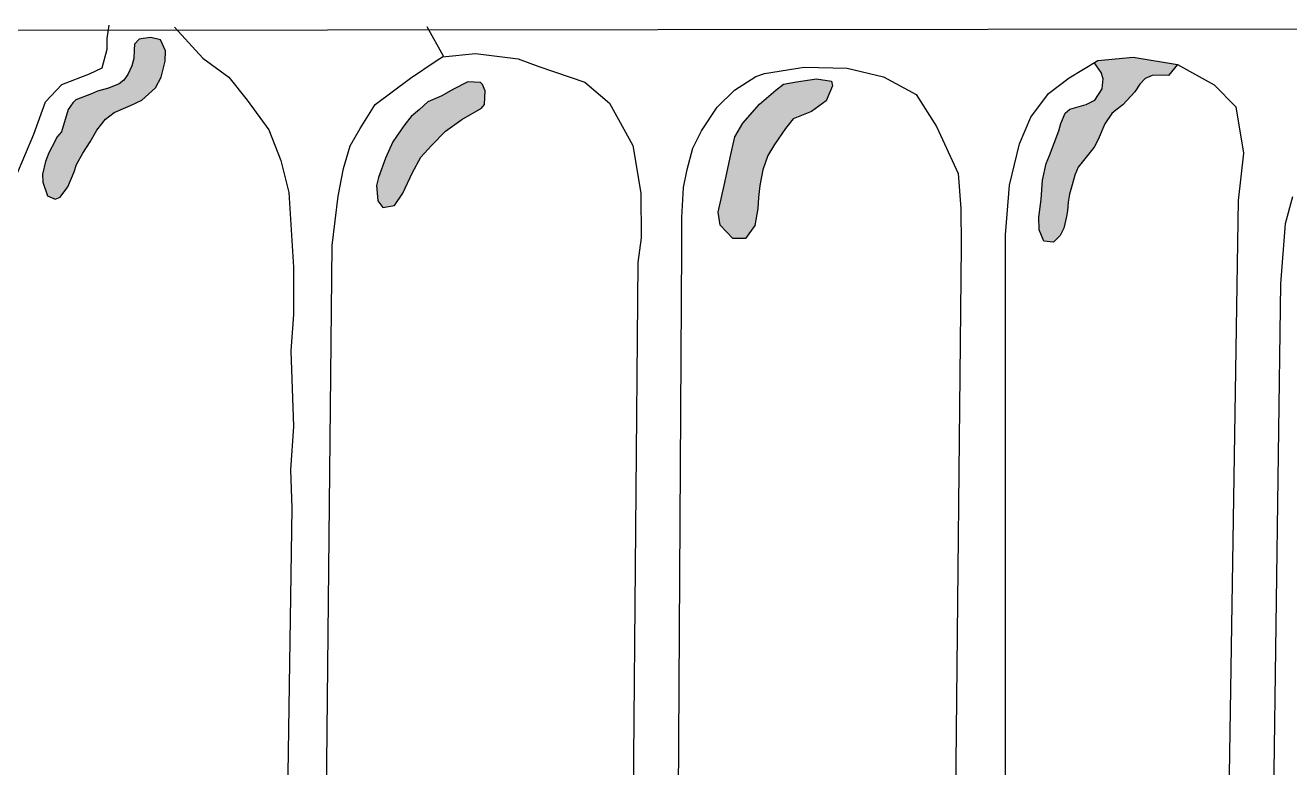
# Model space of a CAD drawing. Header units: millimetres. Extents: x 245 to 515, y 87 to 339.
# Drawn here: x 390.649 to 392.61, y 230.665 to 231.817 of the extents above; entities that cross this region are included whole.
import ezdxf

# ---------------------------------------------------------------- set-up
doc = ezdxf.new("R2010")
doc.units = ezdxf.units.MM
doc.layers.add('çziigi', color=10, linetype='Continuous')

msp = doc.modelspace()

# ---------------------------------------------------------------- hatches: boundary and pattern name
at = {"layer": 'çziigi'}
h = msp.add_hatch(color=256, dxfattribs=at)
h.dxf.hatch_style = 1
h.paths.add_polyline_path([(390.8657, 231.762), (390.8661, 231.7777), (390.8584, 231.7947), (390.8435, 231.7986), (390.8316, 231.7969), (390.8251, 231.796), (390.8179, 231.7884), (390.8175, 231.7794), (390.8171, 231.7658), (390.8141, 231.7547), (390.8077, 231.7411), (390.8013, 231.7322), (390.7941, 231.7266), (390.7775, 231.7198), (390.7608, 231.7151), (390.7515, 231.7113), (390.7272, 231.7019), (390.7225, 231.6973), (390.7153, 231.6866), (390.7046, 231.6521), (390.6973, 231.6436), (390.6944, 231.6372), (390.685, 231.6197), (390.6799, 231.6061), (390.6752, 231.5865), (390.676, 231.5742), (390.6828, 231.5527), (390.6948, 231.5476), (390.7029, 231.5506), (390.7144, 231.5668), (390.7242, 231.5902), (390.728, 231.6013), (390.7378, 231.6191), (390.7493, 231.6366), (390.7595, 231.6549), (390.7732, 231.6719), (390.7864, 231.6822), (390.8119, 231.6932), (390.8294, 231.7013), (390.8503, 231.7202), (390.8593, 231.7368)])
h.paths.add_polyline_path([(391.3254, 231.6713), (391.3561, 231.6887), (391.361, 231.6943), (391.3617, 231.7159), (391.3575, 231.7257), (391.3547, 231.7285), (391.3352, 231.7299), (391.3115, 231.718), (391.2947, 231.7082), (391.2731, 231.6985), (391.2598, 231.6866), (391.2472, 231.6761), (391.2375, 231.6636), (391.2298, 231.6531), (391.2186, 231.6364), (391.2074, 231.6113), (391.1963, 231.5813), (391.1935, 231.5687), (391.1956, 231.545), (391.2032, 231.5345), (391.2214, 231.538), (391.234, 231.5569), (391.2493, 231.5889), (391.2619, 231.6127), (391.2786, 231.6308), (391.3003, 231.6531)])
h = msp.add_hatch(color=256, dxfattribs=at)
h.dxf.hatch_style = 1
h.paths.add_polyline_path([(392.4358, 231.7565), (392.3671, 231.7679), (392.312, 231.7629), (392.3063, 231.7594), (392.3135, 231.7492), (392.3172, 231.7444), (392.3205, 231.7346), (392.319, 231.719), (392.3074, 231.7012), (392.2942, 231.6944), (392.2688, 231.6874), (392.2612, 231.681), (392.2548, 231.6651), (392.2517, 231.6538), (392.237, 231.6152), (392.2321, 231.603), (392.2263, 231.577), (392.2242, 231.5473), (392.2205, 231.5195), (392.2211, 231.5), (392.2285, 231.4825), (392.2431, 231.481), (392.2539, 231.4911), (392.2591, 231.5027), (392.2636, 231.5207), (392.2652, 231.5293), (392.2661, 231.5427), (392.2682, 231.5556), (392.2722, 231.5696), (392.2765, 231.5846), (392.2814, 231.5975), (392.3065, 231.6284), (392.3126, 231.6403), (392.323, 231.6645), (392.334, 231.6804), (392.3398, 231.6856), (392.3508, 231.6942), (392.3692, 231.7141), (392.3774, 231.726), (392.3857, 231.7348), (392.3964, 231.7397), (392.4126, 231.74), (392.4215, 231.7397)])
h.paths.add_polyline_path([(391.8907, 231.7003), (391.9008, 231.7236), (391.8992, 231.7306), (391.8759, 231.7345), (391.8448, 231.7298), (391.8245, 231.7259), (391.8128, 231.7166), (391.7872, 231.6948), (391.7615, 231.6653), (391.749, 231.6443), (391.742, 231.6124), (391.7335, 231.5735), (391.7234, 231.5276), (391.7265, 231.5074), (391.7459, 231.4864), (391.7654, 231.4864), (391.7802, 231.5067), (391.7848, 231.5331), (391.7856, 231.5502), (391.7879, 231.5689), (391.7926, 231.593), (391.8004, 231.6155), (391.8105, 231.6326), (391.8276, 231.6575), (391.8393, 231.6723), (391.8681, 231.6839)])

# ---------------------------------------------------------------- linework, layer by layer
for p, q in [((390.7754, 231.7968), (390.7787, 231.8175)), ((390.1576, 231.8095), (392.6571, 231.8119)), ((390.8316, 231.7969), (390.8251, 231.796)), ((390.8435, 231.7986), (390.8316, 231.7969)), ((390.8584, 231.7947), (390.8435, 231.7986)), ((390.88, 231.8144), (390.9239, 231.7664)), ((391.297, 231.7694), (391.272, 231.8152)), ((390.7677, 231.7516), (390.7754, 231.7805)), ((390.7754, 231.7805), (390.7754, 231.7968)), ((390.8175, 231.7794), (390.8171, 231.7658)), ((390.8179, 231.7884), (390.8175, 231.7794)), ((390.8251, 231.796), (390.8179, 231.7884)), ((390.8661, 231.7777), (390.8584, 231.7947)), ((390.8657, 231.762), (390.8661, 231.7777)), ((390.8171, 231.7658), (390.8141, 231.7547)), ((390.8593, 231.7368), (390.8657, 231.762)), ((390.9239, 231.7664), (390.9645, 231.7369)), ((391.2463, 231.7354), (391.2859, 231.7625)), ((391.2859, 231.7625), (391.297, 231.7694)), ((391.2956, 231.7687), (391.347, 231.7736)), ((391.347, 231.7736), (391.413, 231.7653)), ((391.413, 231.7653), (391.4449, 231.7535)), ((392.2676, 231.7358), (392.312, 231.7629)), ((392.3135, 231.7492), (392.3062, 231.7596)), ((392.312, 231.7629), (392.3671, 231.7679)), ((392.3671, 231.7679), (392.4358, 231.7565)), ((390.7051, 231.7257), (390.7484, 231.742)), ((390.7484, 231.742), (390.7677, 231.7516)), ((390.8077, 231.7411), (390.8013, 231.7322)), ((390.8141, 231.7547), (390.8077, 231.7411)), ((391.4449, 231.7535), (391.5165, 231.7292)), ((391.7484, 231.717), (391.7818, 231.7381)), ((391.7818, 231.7381), (391.7952, 231.7426)), ((391.7952, 231.7426), (391.8567, 231.7524)), ((391.8567, 231.7524), (391.9232, 231.751)), ((391.9232, 231.751), (391.9798, 231.7376)), ((392.3172, 231.7444), (392.3135, 231.7492)), ((392.3205, 231.7346), (392.3172, 231.7444)), ((392.3964, 231.7397), (392.3857, 231.7348)), ((392.4126, 231.74), (392.3964, 231.7397)), ((392.4215, 231.7397), (392.4126, 231.74)), ((392.4358, 231.7565), (392.4215, 231.7397)), ((392.4358, 231.7565), (392.4923, 231.725)), ((390.6801, 231.6988), (390.7051, 231.7257)), ((390.7775, 231.7198), (390.7608, 231.7151)), ((390.7941, 231.7266), (390.7775, 231.7198)), ((390.8013, 231.7322), (390.7941, 231.7266)), ((390.8294, 231.7013), (390.8503, 231.7202)), ((390.8503, 231.7202), (390.8593, 231.7368)), ((390.9645, 231.7369), (390.9926, 231.7012)), ((391.1914, 231.6943), (391.2463, 231.7354)), ((391.3352, 231.7299), (391.3115, 231.718)), ((391.3547, 231.7285), (391.3352, 231.7299)), ((391.3575, 231.7257), (391.3547, 231.7285)), ((391.3617, 231.7159), (391.3575, 231.7257)), ((391.5165, 231.7292), (391.5546, 231.6966)), ((391.8128, 231.7166), (391.8245, 231.7259)), ((391.8245, 231.7259), (391.8448, 231.7298)), ((391.8448, 231.7298), (391.8759, 231.7345)), ((391.8759, 231.7345), (391.8992, 231.7306)), ((391.9008, 231.7236), (391.8907, 231.7003)), ((391.8992, 231.7306), (391.9008, 231.7236)), ((391.9798, 231.7376), (392.0301, 231.71)), ((392.2354, 231.7115), (392.2676, 231.7358)), ((392.3074, 231.7012), (392.319, 231.719)), ((392.319, 231.719), (392.3205, 231.7346)), ((392.3774, 231.726), (392.3692, 231.7141)), ((392.3857, 231.7348), (392.3774, 231.726)), ((392.4923, 231.725), (392.5259, 231.6907)), ((390.7272, 231.7019), (390.7225, 231.6973)), ((390.7515, 231.7113), (390.7272, 231.7019)), ((390.7608, 231.7151), (390.7515, 231.7113)), ((390.8119, 231.6932), (390.8294, 231.7013)), ((390.9926, 231.7012), (391.0263, 231.6552)), ((391.2947, 231.7082), (391.2731, 231.6985)), ((391.3115, 231.718), (391.2947, 231.7082)), ((391.361, 231.6943), (391.3617, 231.7159)), ((391.7217, 231.6903), (391.7484, 231.717)), ((391.7872, 231.6948), (391.8128, 231.7166)), ((391.8907, 231.7003), (391.8681, 231.6839)), ((392.0301, 231.71), (392.0619, 231.6605)), ((392.2083, 231.675), (392.2354, 231.7115)), ((392.2942, 231.6944), (392.3074, 231.7012)), ((392.3692, 231.7141), (392.3508, 231.6942)), ((390.6618, 231.6485), (390.6801, 231.6988)), ((390.7153, 231.6866), (390.7046, 231.6521)), ((390.7225, 231.6973), (390.7153, 231.6866)), ((390.7732, 231.6719), (390.7864, 231.6822)), ((390.7864, 231.6822), (390.8119, 231.6932)), ((391.1678, 231.6575), (391.1914, 231.6943)), ((391.2598, 231.6866), (391.2472, 231.6761)), ((391.2731, 231.6985), (391.2598, 231.6866)), ((391.3254, 231.6713), (391.3561, 231.6887)), ((391.3561, 231.6887), (391.361, 231.6943)), ((391.5546, 231.6966), (391.5908, 231.6307)), ((391.6972, 231.6535), (391.7217, 231.6903)), ((391.7615, 231.6653), (391.7872, 231.6948)), ((391.8681, 231.6839), (391.8393, 231.6723)), ((392.2548, 231.6651), (392.2612, 231.681)), ((392.2612, 231.681), (392.2688, 231.6874)), ((392.2688, 231.6874), (392.2942, 231.6944)), ((392.334, 231.6804), (392.323, 231.6645)), ((392.3398, 231.6856), (392.334, 231.6804)), ((392.3508, 231.6942), (392.3398, 231.6856)), ((392.5259, 231.6907), (392.5381, 231.6192)), ((390.7595, 231.6549), (390.7732, 231.6719)), ((391.2375, 231.6636), (391.2298, 231.6531)), ((391.2472, 231.6761), (391.2375, 231.6636)), ((391.3003, 231.6531), (391.3254, 231.6713)), ((391.749, 231.6443), (391.7615, 231.6653)), ((391.8393, 231.6723), (391.8276, 231.6575)), ((392.0619, 231.6605), (392.0952, 231.5877)), ((392.1904, 231.6335), (392.2083, 231.675)), ((392.2517, 231.6538), (392.2548, 231.6651)), ((392.323, 231.6645), (392.3126, 231.6403)), ((390.6339, 231.5822), (390.6618, 231.6485)), ((390.6973, 231.6436), (390.6944, 231.6372)), ((390.7046, 231.6521), (390.6973, 231.6436)), ((390.7493, 231.6366), (390.7595, 231.6549)), ((391.0263, 231.6552), (391.0448, 231.6078)), ((391.1526, 231.6305), (391.1678, 231.6575)), ((391.2298, 231.6531), (391.2186, 231.6364)), ((391.2786, 231.6308), (391.3003, 231.6531)), ((391.6838, 231.6268), (391.6972, 231.6535)), ((391.742, 231.6124), (391.749, 231.6443)), ((391.8276, 231.6575), (391.8105, 231.6326)), ((392.237, 231.6152), (392.2517, 231.6538)), ((392.3126, 231.6403), (392.3065, 231.6284)), ((390.6944, 231.6372), (390.685, 231.6197)), ((390.7378, 231.6191), (390.7493, 231.6366)), ((391.1421, 231.5951), (391.1526, 231.6305)), ((391.2186, 231.6364), (391.2074, 231.6113)), ((391.2619, 231.6127), (391.2786, 231.6308)), ((391.5908, 231.6307), (391.6033, 231.5571)), ((391.6749, 231.5935), (391.6838, 231.6268)), ((391.8105, 231.6326), (391.8004, 231.6155)), ((392.1753, 231.5692), (392.1904, 231.6335)), ((392.3065, 231.6284), (392.2814, 231.5975)), ((390.6799, 231.6061), (390.6752, 231.5865)), ((390.685, 231.6197), (390.6799, 231.6061)), ((390.7242, 231.5902), (390.728, 231.6013)), ((390.728, 231.6013), (390.7378, 231.6191)), ((391.0448, 231.6078), (391.0572, 231.5577)), ((391.2074, 231.6113), (391.1963, 231.5813)), ((391.2493, 231.5889), (391.2619, 231.6127)), ((391.7335, 231.5735), (391.742, 231.6124)), ((391.8004, 231.6155), (391.7926, 231.593)), ((392.2263, 231.577), (392.2321, 231.603)), ((392.2321, 231.603), (392.237, 231.6152)), ((392.5381, 231.6192), (392.5295, 231.5456)), ((390.6752, 231.5865), (390.676, 231.5742)), ((390.7144, 231.5668), (390.7242, 231.5902)), ((391.1338, 231.5521), (391.1421, 231.5951)), ((391.1963, 231.5813), (391.1935, 231.5687)), ((391.234, 231.5569), (391.2493, 231.5889)), ((391.6693, 231.5656), (391.6749, 231.5935)), ((391.7926, 231.593), (391.7879, 231.5689)), ((392.0952, 231.5877), (392.0994, 231.5332)), ((392.2765, 231.5846), (392.2722, 231.5696)), ((392.2814, 231.5975), (392.2765, 231.5846)), ((390.676, 231.5742), (390.6828, 231.5527)), ((390.7029, 231.5506), (390.7144, 231.5668)), ((391.1935, 231.5687), (391.1956, 231.545)), ((391.6671, 231.5189), (391.6693, 231.5656)), ((391.7234, 231.5276), (391.7335, 231.5735)), ((391.7879, 231.5689), (391.7856, 231.5502)), ((392.1689, 231.492), (392.1753, 231.5692)), ((392.2242, 231.5473), (392.2263, 231.577)), ((392.2722, 231.5696), (392.2682, 231.5556)), ((390.6828, 231.5527), (390.6948, 231.5476)), ((390.6948, 231.5476), (390.7029, 231.5506)), ((391.0572, 231.5577), (391.0648, 231.4421)), ((391.1248, 231.4757), (391.1338, 231.5521)), ((391.1956, 231.545), (391.2032, 231.5345)), ((391.2214, 231.538), (391.234, 231.5569)), ((391.6033, 231.5571), (391.604, 231.4874)), ((391.7856, 231.5502), (391.7848, 231.5331)), ((392.2205, 231.5195), (392.2242, 231.5473)), ((392.2661, 231.5427), (392.2652, 231.5293)), ((392.2682, 231.5556), (392.2661, 231.5427)), ((392.5295, 231.5456), (392.5153, 230.6145)), ((392.6029, 231.5099), (392.6145, 231.5515)), ((391.2032, 231.5345), (391.2214, 231.538)), ((391.7265, 231.5074), (391.7234, 231.5276)), ((391.7848, 231.5331), (391.7802, 231.5067)), ((392.0994, 231.5332), (392.1002, 231.4754)), ((392.2652, 231.5293), (392.2636, 231.5207)), ((391.6671, 231.4733), (391.6671, 231.5189)), ((391.7459, 231.4864), (391.7265, 231.5074)), ((391.7802, 231.5067), (391.7654, 231.4864)), ((392.2211, 231.5), (392.2205, 231.5195)), ((392.2591, 231.5027), (392.2539, 231.4911)), ((392.2636, 231.5207), (392.2591, 231.5027)), ((392.596, 231.4163), (392.6029, 231.5099)), ((391.604, 231.4874), (391.5985, 231.4492)), ((391.7654, 231.4864), (391.7459, 231.4864)), ((392.1688, 230.6159), (392.1689, 231.492)), ((392.2285, 231.4825), (392.2211, 231.5)), ((392.2539, 231.4911), (392.2431, 231.481)), ((391.1158, 230.6111), (391.1248, 231.4757)), ((391.6615, 230.5935), (391.6671, 231.4733)), ((392.1002, 231.4754), (392.0911, 230.6173)), ((392.2431, 231.481), (392.2285, 231.4825)), ((391.5985, 231.4492), (391.5913, 230.6068)), ((391.0648, 231.4421), (391.0648, 231.3686)), ((392.5849, 230.5961), (392.596, 231.4163)), ((391.0648, 231.3686), (391.0606, 231.3123)), ((391.0606, 231.3123), (391.0648, 231.1946)), ((391.0648, 231.1946), (391.0599, 231.1274)), ((391.0599, 231.1274), (391.062, 231.0683)), ((391.062, 231.0683), (391.055, 230.6077))]:
    msp.add_line(p, q, dxfattribs=at)

doc.saveas('drawing.dxf')
